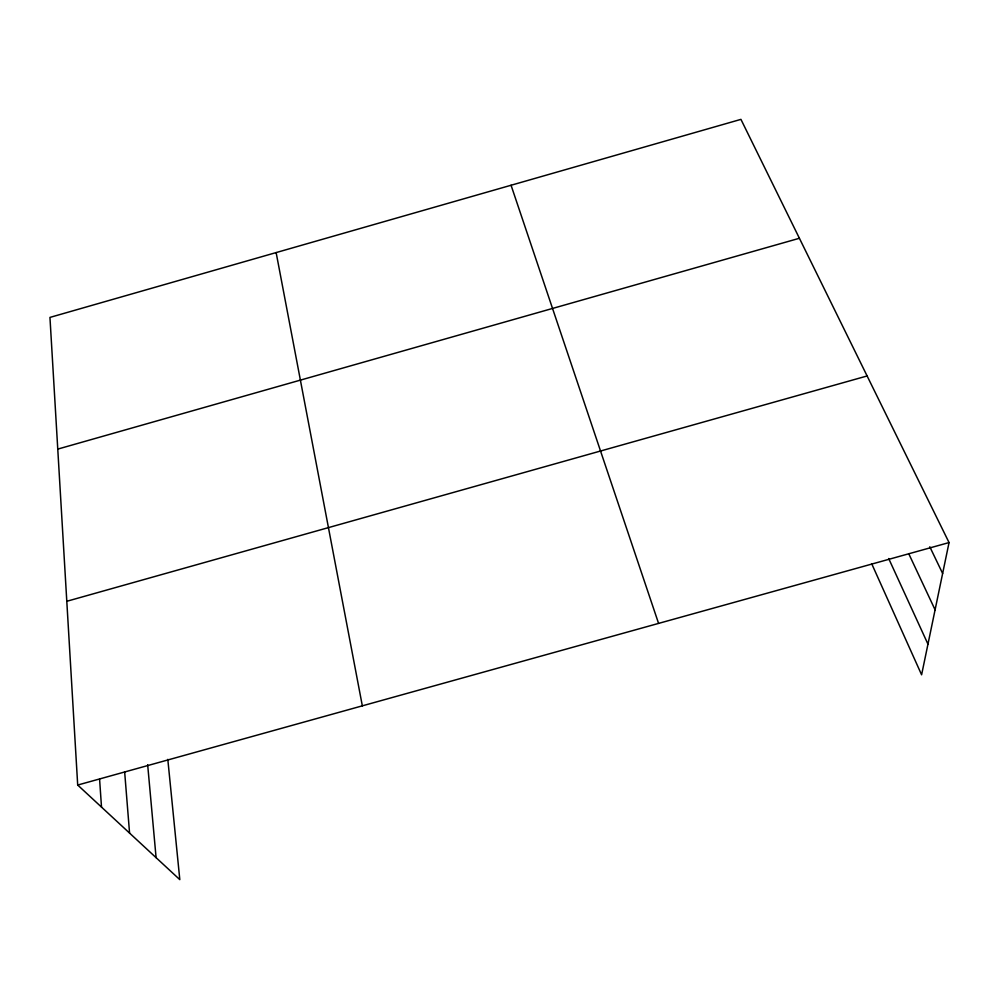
<?xml version="1.0" encoding="UTF-8"?>
<svg xmlns="http://www.w3.org/2000/svg" width="999" height="999" viewBox="0 0 999 999"><rect width="100%" height="100%" fill="white"/><g stroke="black" fill="none" stroke-linecap="round" stroke-linejoin="round"><path stroke-width="1.5" d="M167.807 759.377L179.808 879.632L77.697 785.052L49.95 317.407L740.933 119.368L949.05 542.569L921.602 674.8L871.69 563.723M57.767 449.1L799.4 238.274M66.796 601.286L867.12 375.961M77.697 785.052L949.05 542.569M929.794 546.778L942.631 573.463M908.728 553.671L935.089 609.815M888.685 558.528L927.959 644.143M511.063 185.252L658.578 623.401M276.136 252.572L362.337 705.843M147.665 764.747L156.094 857.666M124.65 771.865L129.57 833.091M99.6 779.382L101.511 807.105"/></g></svg>
